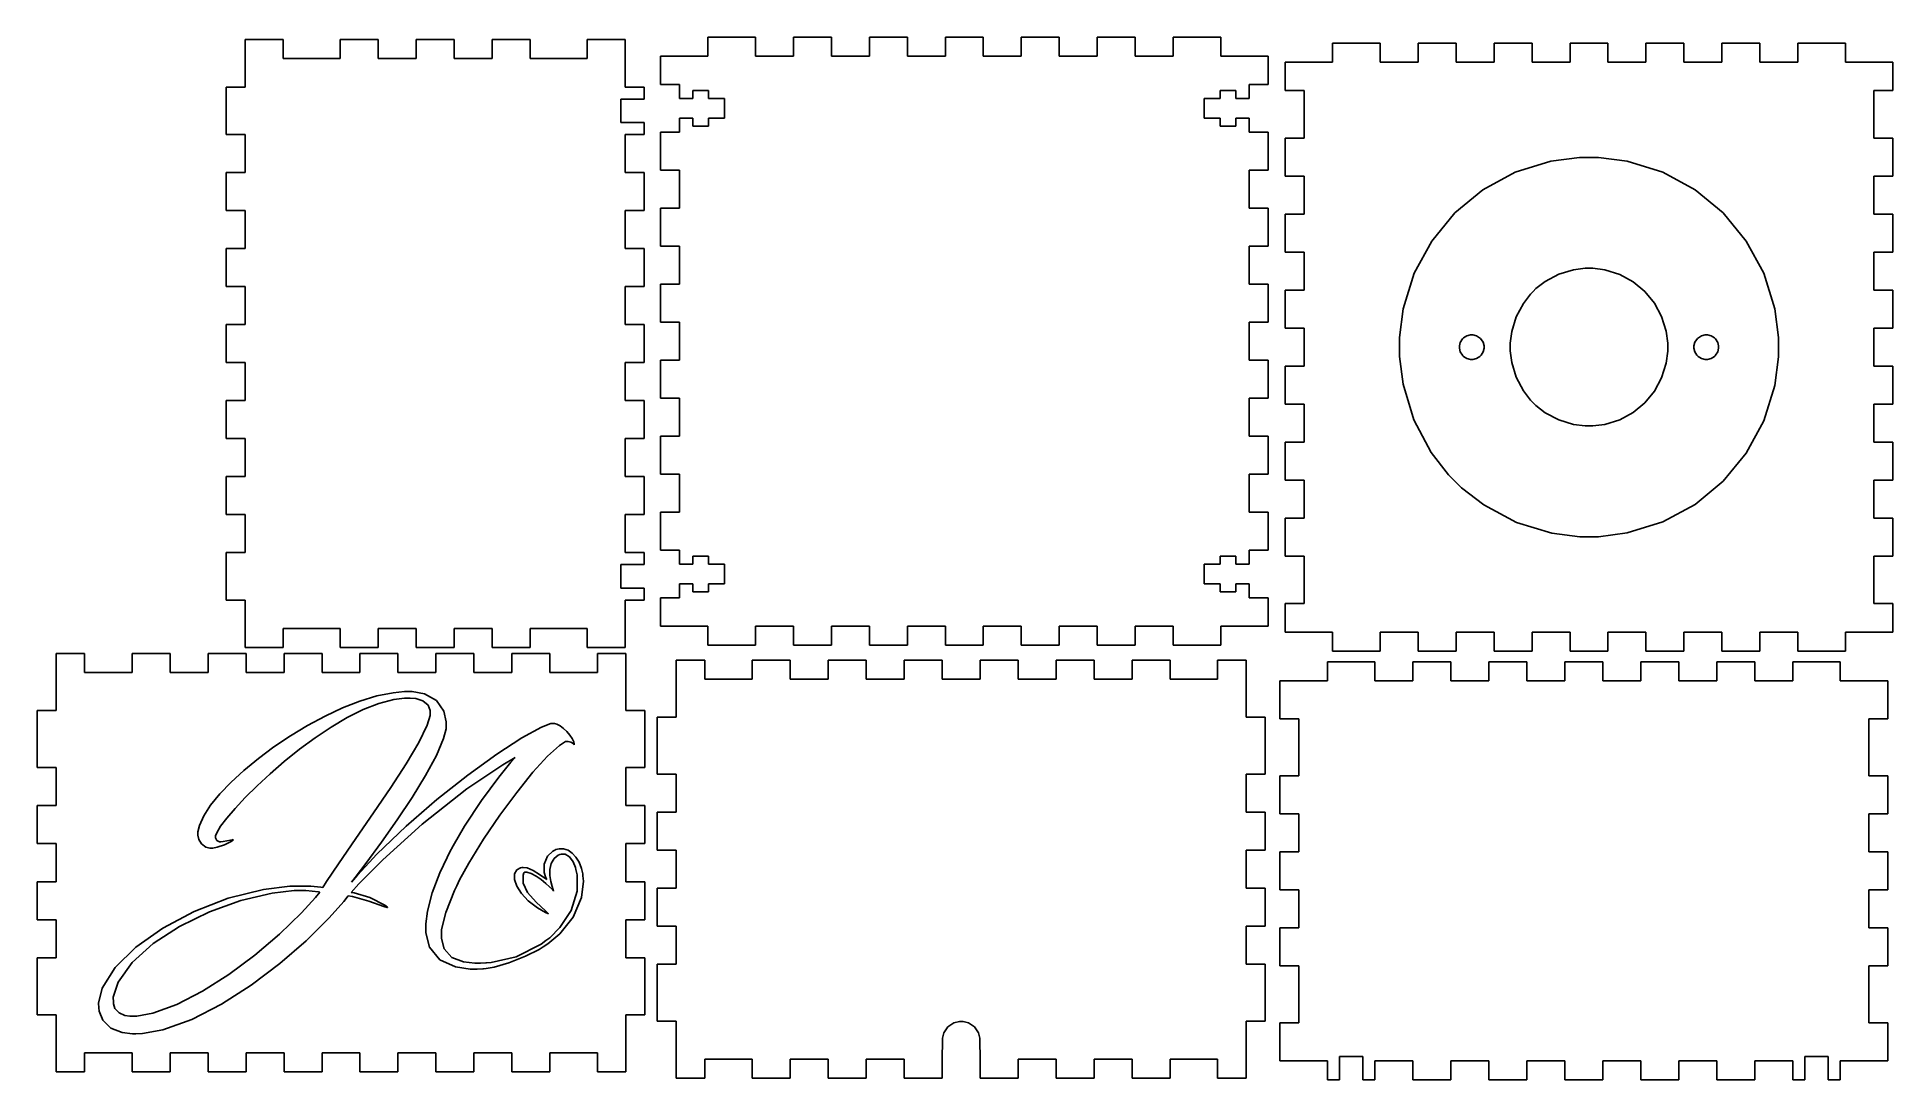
# Model space of a CAD drawing. Extents: x 0 to 293, y 0 to 165.
import ezdxf

# ---------------------------------------------------------------- set-up
doc = ezdxf.new("R2010")
doc.units = 0
doc.layers.get('0').update_dxf_attribs({"linetype": 'CONTINUOUS'})

msp = doc.modelspace()

# ---------------------------------------------------------------- linework, layer by layer
at = {"color": 0}
for p, q in [((38.9336, 164.287), (32.9337, 164.287)), ((32.9337, 164.287), (32.9337, 156.788)), ((38.9336, 161.287), (38.9336, 164.287)), ((53.9337, 164.287), (47.9337, 164.287)), ((47.9337, 164.287), (47.9337, 161.287)), ((53.9337, 161.287), (53.9337, 164.287)), ((65.9335, 164.287), (59.9338, 164.287)), ((59.9338, 164.287), (59.9338, 161.287)), ((65.9335, 161.287), (65.9335, 164.287)), ((77.9336, 164.287), (71.9335, 164.287)), ((71.9335, 164.287), (71.9335, 161.287)), ((77.9336, 161.287), (77.9336, 164.287)), ((92.9337, 164.287), (86.9336, 164.287)), ((86.9336, 164.287), (86.9336, 161.287)), ((92.9337, 156.788), (92.9337, 164.287)), ((106.008, 161.662), (106.008, 164.662)), ((106.008, 164.662), (113.509, 164.662)), ((113.509, 164.662), (113.509, 161.662)), ((119.509, 161.662), (119.509, 164.662)), ((119.509, 164.662), (125.509, 164.662)), ((125.509, 164.662), (125.509, 161.662)), ((131.509, 161.662), (131.509, 164.662)), ((131.509, 164.662), (137.509, 164.662)), ((137.509, 164.662), (137.509, 161.662)), ((143.509, 161.662), (143.509, 164.662)), ((143.509, 164.662), (149.509, 164.662)), ((149.509, 164.662), (149.509, 161.662)), ((155.509, 161.662), (155.509, 164.662)), ((155.509, 164.662), (161.509, 164.662)), ((161.509, 164.662), (161.509, 161.662)), ((167.509, 161.662), (167.509, 164.662)), ((167.509, 164.662), (173.509, 164.662)), ((173.509, 164.662), (173.509, 161.662)), ((179.509, 161.662), (179.509, 164.662)), ((179.509, 164.662), (187.008, 164.662)), ((187.008, 164.662), (187.008, 161.662)), ((47.9337, 161.287), (38.9336, 161.287)), ((59.9338, 161.287), (53.9337, 161.287)), ((71.9335, 161.287), (65.9335, 161.287)), ((86.9336, 161.287), (77.9336, 161.287)), ((98.5076, 157.161), (98.5076, 161.662)), ((98.5076, 161.662), (106.008, 161.662)), ((113.509, 161.662), (119.509, 161.662)), ((125.509, 161.662), (131.509, 161.662)), ((137.509, 161.662), (143.509, 161.662)), ((149.509, 161.662), (155.509, 161.662)), ((161.509, 161.662), (167.509, 161.662)), ((173.509, 161.662), (179.509, 161.662)), ((187.008, 161.662), (194.509, 161.662)), ((194.509, 161.662), (194.509, 157.161)), ((204.677, 160.726), (204.677, 163.726)), ((204.677, 163.726), (212.178, 163.726)), ((212.178, 163.726), (212.178, 160.726)), ((218.178, 160.726), (218.178, 163.726)), ((218.178, 163.726), (224.178, 163.726)), ((224.178, 163.726), (224.178, 160.726)), ((230.178, 160.726), (230.178, 163.726)), ((230.178, 163.726), (236.178, 163.726)), ((236.178, 163.726), (236.178, 160.726)), ((242.178, 160.726), (242.178, 163.726)), ((242.178, 163.726), (248.178, 163.726)), ((248.178, 163.726), (248.178, 160.726)), ((254.178, 160.726), (254.178, 163.726)), ((254.178, 163.726), (260.178, 163.726)), ((260.178, 163.726), (260.178, 160.726)), ((266.178, 160.726), (266.178, 163.726)), ((266.178, 163.726), (272.178, 163.726)), ((272.178, 163.726), (272.178, 160.726)), ((278.178, 160.726), (278.178, 163.726)), ((278.178, 163.726), (285.677, 163.726)), ((285.677, 163.726), (285.677, 160.726)), ((197.177, 156.227), (197.177, 160.726)), ((197.177, 160.726), (204.677, 160.726)), ((212.178, 160.726), (218.178, 160.726)), ((224.178, 160.726), (230.178, 160.726)), ((236.178, 160.726), (242.178, 160.726)), ((248.178, 160.726), (254.178, 160.726)), ((260.178, 160.726), (266.178, 160.726)), ((272.178, 160.726), (278.178, 160.726)), ((285.677, 160.726), (293.178, 160.726)), ((293.178, 160.726), (293.178, 156.227)), ((32.9337, 156.788), (29.9338, 156.788)), ((29.9338, 156.788), (29.9338, 149.287)), ((95.9337, 156.788), (92.9337, 156.788)), ((95.9337, 154.887), (95.9337, 156.788)), ((101.508, 157.161), (98.5076, 157.161)), ((101.508, 154.962), (101.508, 157.161)), ((106.109, 156.212), (103.608, 156.212)), ((103.608, 156.212), (103.608, 154.962)), ((106.109, 154.962), (106.109, 156.212)), ((189.409, 156.212), (186.909, 156.212)), ((186.909, 156.212), (186.909, 154.962)), ((189.409, 154.962), (189.409, 156.212)), ((194.509, 157.161), (191.509, 157.161)), ((191.509, 157.161), (191.509, 154.962)), ((200.177, 156.227), (197.177, 156.227)), ((200.177, 148.726), (200.177, 156.227)), ((293.178, 156.227), (290.178, 156.227)), ((290.178, 156.227), (290.178, 148.726)), ((92.2334, 151.187), (92.2334, 154.887)), ((92.2334, 154.887), (95.9337, 154.887)), ((103.608, 154.962), (101.508, 154.962)), ((108.609, 154.962), (106.109, 154.962)), ((108.609, 151.861), (108.609, 154.962)), ((186.909, 154.962), (184.409, 154.962)), ((184.409, 154.962), (184.409, 151.861)), ((191.509, 154.962), (189.409, 154.962)), ((95.9337, 151.187), (92.2334, 151.187)), ((95.9337, 149.287), (95.9337, 151.187)), ((98.5076, 143.662), (98.5076, 149.662)), ((98.5076, 149.662), (101.508, 149.662)), ((101.508, 149.662), (101.508, 151.861)), ((101.508, 151.861), (103.608, 151.861)), ((103.608, 151.861), (103.608, 150.611)), ((103.608, 150.611), (106.109, 150.611)), ((106.109, 150.611), (106.109, 151.861)), ((106.109, 151.861), (108.609, 151.861)), ((184.409, 151.861), (186.909, 151.861)), ((186.909, 151.861), (186.909, 150.611)), ((186.909, 150.611), (189.409, 150.611)), ((189.409, 150.611), (189.409, 151.861)), ((189.409, 151.861), (191.509, 151.861)), ((191.509, 151.861), (191.509, 149.662)), ((191.509, 149.662), (194.509, 149.662)), ((194.509, 149.662), (194.509, 143.662)), ((29.9338, 149.287), (32.9337, 149.287)), ((32.9337, 149.287), (32.9337, 143.287)), ((92.9337, 143.287), (92.9337, 149.287)), ((92.9337, 149.287), (95.9337, 149.287)), ((197.177, 142.726), (197.177, 148.726)), ((197.177, 148.726), (200.177, 148.726)), ((290.178, 148.726), (293.178, 148.726)), ((293.178, 148.726), (293.178, 142.726)), ((101.508, 143.662), (98.5076, 143.662)), ((101.508, 137.662), (101.508, 143.662)), ((194.509, 143.662), (191.509, 143.662)), ((191.509, 143.662), (191.509, 137.662)), ((32.9337, 143.287), (29.9338, 143.287)), ((29.9338, 143.287), (29.9338, 137.287)), ((95.9337, 143.287), (92.9337, 143.287)), ((95.9337, 137.287), (95.9337, 143.287)), ((200.177, 142.726), (197.177, 142.726)), ((200.177, 136.726), (200.177, 142.726)), ((293.178, 142.726), (290.178, 142.726)), ((290.178, 142.726), (290.178, 136.726)), ((29.9338, 137.287), (32.9337, 137.287)), ((32.9337, 137.287), (32.9337, 131.287)), ((92.9337, 131.287), (92.9337, 137.287)), ((92.9337, 137.287), (95.9337, 137.287)), ((98.5076, 131.662), (98.5076, 137.662)), ((98.5076, 137.662), (101.508, 137.662)), ((191.509, 137.662), (194.509, 137.662)), ((194.509, 137.662), (194.509, 131.662)), ((197.177, 130.726), (197.177, 136.726)), ((197.177, 136.726), (200.177, 136.726)), ((290.178, 136.726), (293.178, 136.726)), ((293.178, 136.726), (293.178, 130.726)), ((32.9337, 131.287), (29.9338, 131.287)), ((29.9338, 131.287), (29.9338, 125.287)), ((95.9337, 131.287), (92.9337, 131.287)), ((95.9337, 125.287), (95.9337, 131.287)), ((101.508, 131.662), (98.5076, 131.662)), ((101.508, 125.662), (101.508, 131.662)), ((194.509, 131.662), (191.509, 131.662)), ((191.509, 131.662), (191.509, 125.662)), ((200.177, 130.726), (197.177, 130.726)), ((200.177, 124.726), (200.177, 130.726)), ((293.178, 130.726), (290.178, 130.726)), ((290.178, 130.726), (290.178, 124.726)), ((236.805, 124.961), (238.27, 126.085)), ((238.27, 126.085), (240.412, 127.23)), ((240.412, 127.23), (242.736, 127.936)), ((242.736, 127.936), (244.567, 128.177)), ((244.567, 128.177), (245.178, 128.177)), ((245.178, 128.177), (245.805, 128.177)), ((245.805, 128.177), (247.686, 127.925)), ((247.686, 127.925), (250.023, 127.199)), ((250.023, 127.199), (252.137, 126.051)), ((252.137, 126.051), (253.979, 124.531)), ((29.9338, 125.287), (32.9337, 125.287)), ((32.9337, 125.287), (32.9337, 119.287)), ((92.9337, 119.287), (92.9337, 125.287)), ((92.9337, 125.287), (95.9337, 125.287)), ((98.5076, 119.662), (98.5076, 125.662)), ((98.5076, 125.662), (101.508, 125.662)), ((191.509, 125.662), (194.509, 125.662)), ((194.509, 125.662), (194.509, 119.662)), ((197.177, 118.726), (197.177, 124.726)), ((197.177, 124.726), (200.177, 124.726)), ((234.818, 122.634), (235.942, 124.098)), ((235.942, 124.098), (236.373, 124.529)), ((236.373, 124.529), (236.805, 124.961)), ((253.979, 124.531), (255.501, 122.688)), ((290.178, 124.726), (293.178, 124.726)), ((293.178, 124.726), (293.178, 118.726)), ((232.968, 118.167), (233.674, 120.492)), ((233.674, 120.492), (234.818, 122.634)), ((255.501, 122.688), (256.649, 120.573)), ((256.649, 120.573), (257.374, 118.236)), ((32.9337, 119.287), (29.9338, 119.287)), ((29.9338, 119.287), (29.9338, 113.287)), ((95.9337, 119.287), (92.9337, 119.287)), ((95.9337, 113.287), (95.9337, 119.287)), ((101.508, 119.662), (98.5076, 119.662)), ((101.508, 113.662), (101.508, 119.662)), ((194.509, 119.662), (191.509, 119.662)), ((191.509, 119.662), (191.509, 113.662)), ((200.177, 118.726), (197.177, 118.726)), ((200.177, 112.726), (200.177, 118.726)), ((225.362, 117.198), (225.902, 117.529)), ((225.902, 117.529), (226.461, 117.676)), ((226.461, 117.676), (226.649, 117.676)), ((226.649, 117.676), (226.838, 117.676)), ((226.838, 117.676), (227.408, 117.523)), ((227.408, 117.523), (228.027, 117.106)), ((232.727, 116.337), (232.968, 118.167)), ((257.374, 118.236), (257.627, 116.355)), ((262.326, 117.106), (262.946, 117.523)), ((262.946, 117.523), (263.515, 117.676)), ((263.515, 117.676), (263.706, 117.676)), ((263.706, 117.676), (263.892, 117.676)), ((263.892, 117.676), (264.451, 117.529)), ((264.451, 117.529), (264.993, 117.198)), ((293.178, 118.726), (290.178, 118.726)), ((290.178, 118.726), (290.178, 112.726)), ((224.699, 115.914), (224.846, 116.473)), ((224.699, 115.726), (224.699, 115.914)), ((224.699, 115.54), (224.699, 115.726)), ((224.846, 114.981), (224.699, 115.54)), ((224.846, 116.473), (225.178, 117.015)), ((225.178, 114.439), (224.846, 114.981)), ((225.178, 117.015), (225.271, 117.106)), ((225.271, 114.347), (225.178, 114.439)), ((225.271, 117.106), (225.362, 117.198)), ((225.362, 114.256), (225.271, 114.347)), ((228.028, 114.347), (227.936, 114.256)), ((228.027, 117.106), (228.444, 116.485)), ((228.119, 114.439), (228.028, 114.347)), ((228.45, 114.981), (228.119, 114.439)), ((228.444, 116.485), (228.599, 115.916)), ((228.599, 115.54), (228.45, 114.981)), ((228.599, 115.916), (228.599, 115.726)), ((228.599, 115.726), (228.599, 115.54)), ((232.727, 115.726), (232.727, 116.337)), ((232.727, 115.117), (232.727, 115.726)), ((232.968, 113.287), (232.727, 115.117)), ((257.627, 115.099), (257.374, 113.218)), ((257.627, 116.355), (257.627, 115.726)), ((257.627, 115.726), (257.627, 115.099)), ((261.755, 115.916), (261.909, 116.485)), ((261.755, 115.726), (261.755, 115.916)), ((261.755, 115.54), (261.755, 115.726)), ((261.903, 114.981), (261.755, 115.54)), ((262.234, 114.439), (261.903, 114.981)), ((261.909, 116.485), (262.326, 117.106)), ((262.326, 114.347), (262.234, 114.439)), ((262.417, 114.256), (262.326, 114.347)), ((264.993, 117.198), (265.085, 117.106)), ((265.085, 114.347), (264.993, 114.256)), ((265.085, 117.106), (265.176, 117.015)), ((265.176, 114.439), (265.085, 114.347)), ((265.176, 117.015), (265.507, 116.473)), ((265.507, 114.981), (265.176, 114.439)), ((265.507, 116.473), (265.655, 115.914)), ((265.655, 115.54), (265.507, 114.981)), ((265.655, 115.914), (265.655, 115.726)), ((265.655, 115.726), (265.655, 115.54)), ((29.9338, 113.287), (32.9337, 113.287)), ((32.9337, 113.287), (32.9337, 107.287)), ((92.9337, 107.287), (92.9337, 113.287)), ((92.9337, 113.287), (95.9337, 113.287)), ((98.5076, 107.662), (98.5076, 113.662)), ((98.5076, 113.662), (101.508, 113.662)), ((191.509, 113.662), (194.509, 113.662)), ((194.509, 113.662), (194.509, 107.662)), ((197.177, 106.726), (197.177, 112.726)), ((197.177, 112.726), (200.177, 112.726)), ((225.902, 113.925), (225.362, 114.256)), ((226.461, 113.776), (225.902, 113.925)), ((226.649, 113.776), (226.461, 113.776)), ((226.835, 113.776), (226.649, 113.776)), ((227.396, 113.925), (226.835, 113.776)), ((227.936, 114.256), (227.396, 113.925)), ((233.674, 110.962), (232.968, 113.287)), ((257.374, 113.218), (256.649, 110.881)), ((262.959, 113.925), (262.417, 114.256)), ((263.518, 113.776), (262.959, 113.925)), ((263.706, 113.776), (263.518, 113.776)), ((263.892, 113.776), (263.706, 113.776)), ((264.451, 113.925), (263.892, 113.776)), ((264.993, 114.256), (264.451, 113.925)), ((290.178, 112.726), (293.178, 112.726)), ((293.178, 112.726), (293.178, 106.726)), ((234.818, 108.82), (233.674, 110.962)), ((235.942, 107.355), (234.818, 108.82)), ((255.501, 108.766), (253.979, 106.923)), ((256.649, 110.881), (255.501, 108.766)), ((32.9337, 107.287), (29.9338, 107.287)), ((29.9338, 107.287), (29.9338, 101.287)), ((95.9337, 107.287), (92.9337, 107.287)), ((95.9337, 101.287), (95.9337, 107.287)), ((101.508, 107.662), (98.5076, 107.662)), ((101.508, 101.662), (101.508, 107.662)), ((194.509, 107.662), (191.509, 107.662)), ((191.509, 107.662), (191.509, 101.662)), ((200.177, 106.726), (197.177, 106.726)), ((200.177, 100.726), (200.177, 106.726)), ((236.373, 106.923), (235.942, 107.355)), ((236.805, 106.492), (236.373, 106.923)), ((238.27, 105.369), (236.805, 106.492)), ((253.979, 106.923), (252.137, 105.403)), ((293.178, 106.726), (290.178, 106.726)), ((290.178, 106.726), (290.178, 100.726)), ((240.412, 104.224), (238.27, 105.369)), ((242.736, 103.518), (240.412, 104.224)), ((244.567, 103.276), (242.736, 103.518)), ((245.178, 103.276), (244.567, 103.276)), ((245.805, 103.276), (245.178, 103.276)), ((247.686, 103.529), (245.805, 103.276)), ((250.023, 104.254), (247.686, 103.529)), ((252.137, 105.403), (250.023, 104.254)), ((29.9338, 101.287), (32.9337, 101.287)), ((32.9337, 101.287), (32.9337, 95.287)), ((92.9337, 95.287), (92.9337, 101.287)), ((92.9337, 101.287), (95.9337, 101.287)), ((98.5076, 95.6606), (98.5076, 101.662)), ((98.5076, 101.662), (101.508, 101.662)), ((191.509, 101.662), (194.509, 101.662)), ((194.509, 101.662), (194.509, 95.6606)), ((197.177, 94.7265), (197.177, 100.726)), ((197.177, 100.726), (200.177, 100.726)), ((290.178, 100.726), (293.178, 100.726)), ((293.178, 100.726), (293.178, 94.7265)), ((32.9337, 95.287), (29.9338, 95.287)), ((29.9338, 95.287), (29.9338, 89.2874)), ((95.9337, 95.287), (92.9337, 95.287)), ((95.9337, 89.2874), (95.9337, 95.287)), ((101.508, 95.6606), (98.5076, 95.6606)), ((101.508, 89.6606), (101.508, 95.6606)), ((194.509, 95.6606), (191.509, 95.6606)), ((191.509, 95.6606), (191.509, 89.6606)), ((200.177, 94.7265), (197.177, 94.7265)), ((200.177, 88.7264), (200.177, 94.7265)), ((293.178, 94.7265), (290.178, 94.7265)), ((290.178, 94.7265), (290.178, 88.7264)), ((29.9338, 89.2874), (32.9337, 89.2874)), ((32.9337, 89.2874), (32.9337, 83.2873)), ((92.9337, 83.2873), (92.9337, 89.2874)), ((92.9337, 89.2874), (95.9337, 89.2874)), ((98.5076, 83.6605), (98.5076, 89.6606)), ((98.5076, 89.6606), (101.508, 89.6606)), ((191.509, 89.6606), (194.509, 89.6606)), ((194.509, 89.6606), (194.509, 83.6605)), ((197.177, 82.7264), (197.177, 88.7264)), ((197.177, 88.7264), (200.177, 88.7264)), ((290.178, 88.7264), (293.178, 88.7264)), ((293.178, 88.7264), (293.178, 82.7264)), ((32.9337, 83.2873), (29.9338, 83.2873)), ((29.9338, 83.2873), (29.9338, 75.7865)), ((95.9337, 83.2873), (92.9337, 83.2873)), ((95.9337, 81.3869), (95.9337, 83.2873)), ((101.508, 83.6605), (98.5076, 83.6605)), ((101.508, 81.4613), (101.508, 83.6605)), ((106.109, 82.7112), (103.608, 82.7112)), ((103.608, 82.7112), (103.608, 81.4613)), ((106.109, 81.4613), (106.109, 82.7112)), ((189.409, 82.7112), (186.909, 82.7112)), ((186.909, 82.7112), (186.909, 81.4613)), ((189.409, 81.4613), (189.409, 82.7112)), ((194.509, 83.6605), (191.509, 83.6605)), ((191.509, 83.6605), (191.509, 81.4613)), ((200.177, 82.7264), (197.177, 82.7264)), ((200.177, 75.2256), (200.177, 82.7264)), ((293.178, 82.7264), (290.178, 82.7264)), ((290.178, 82.7264), (290.178, 75.2256)), ((92.2334, 77.687), (92.2334, 81.3869)), ((92.2334, 81.3869), (95.9337, 81.3869)), ((103.608, 81.4613), (101.508, 81.4613)), ((108.609, 81.4613), (106.109, 81.4613)), ((108.609, 78.3608), (108.609, 81.4613)), ((186.909, 81.4613), (184.409, 81.4613)), ((184.409, 81.4613), (184.409, 78.3608)), ((191.509, 81.4613), (189.409, 81.4613)), ((95.9337, 77.687), (92.2334, 77.687)), ((95.9337, 75.7865), (95.9337, 77.687)), ((101.508, 76.1615), (101.508, 78.3608)), ((101.508, 78.3608), (103.608, 78.3608)), ((103.608, 78.3608), (103.608, 77.1109)), ((103.608, 77.1109), (106.109, 77.1109)), ((106.109, 77.1109), (106.109, 78.3608)), ((106.109, 78.3608), (108.609, 78.3608)), ((184.409, 78.3608), (186.909, 78.3608)), ((186.909, 78.3608), (186.909, 77.1109)), ((186.909, 77.1109), (189.409, 77.1109)), ((189.409, 77.1109), (189.409, 78.3608)), ((189.409, 78.3608), (191.509, 78.3608)), ((191.509, 78.3608), (191.509, 76.1615)), ((29.9338, 75.7865), (32.9337, 75.7865)), ((32.9337, 75.7865), (32.9337, 68.2872)), ((92.9337, 68.2872), (92.9337, 75.7865)), ((92.9337, 75.7865), (95.9337, 75.7865)), ((98.5076, 71.6608), (98.5076, 76.1615)), ((98.5076, 76.1615), (101.508, 76.1615)), ((191.509, 76.1615), (194.509, 76.1615)), ((194.509, 76.1615), (194.509, 71.6608)), ((197.177, 70.7263), (197.177, 75.2256)), ((197.177, 75.2256), (200.177, 75.2256)), ((290.178, 75.2256), (293.178, 75.2256)), ((293.178, 75.2256), (293.178, 70.7263)), ((38.9336, 68.2872), (38.9336, 71.2872)), ((38.9336, 71.2872), (47.9337, 71.2872)), ((47.9337, 71.2872), (47.9337, 68.2872)), ((53.9337, 68.2872), (53.9337, 71.2872)), ((53.9337, 71.2872), (59.9338, 71.2872)), ((59.9338, 71.2872), (59.9338, 68.2872)), ((65.9335, 68.2872), (65.9335, 71.2872)), ((65.9335, 71.2872), (71.9335, 71.2872)), ((71.9335, 71.2872), (71.9335, 68.2872)), ((77.9336, 68.2872), (77.9336, 71.2872)), ((77.9336, 71.2872), (86.9336, 71.2872)), ((86.9336, 71.2872), (86.9336, 68.2872)), ((106.008, 71.6608), (98.5076, 71.6608)), ((106.008, 68.6608), (106.008, 71.6608)), ((119.509, 71.6608), (113.509, 71.6608)), ((113.509, 71.6608), (113.509, 68.6608)), ((119.509, 68.6608), (119.509, 71.6608)), ((131.509, 71.6608), (125.509, 71.6608)), ((125.509, 71.6608), (125.509, 68.6608)), ((131.509, 68.6608), (131.509, 71.6608)), ((143.509, 71.6608), (137.509, 71.6608)), ((137.509, 71.6608), (137.509, 68.6608)), ((143.509, 68.6608), (143.509, 71.6608)), ((155.509, 71.6608), (149.509, 71.6608)), ((149.509, 71.6608), (149.509, 68.6608)), ((155.509, 68.6608), (155.509, 71.6608)), ((167.509, 71.6608), (161.509, 71.6608)), ((161.509, 71.6608), (161.509, 68.6608)), ((167.509, 68.6608), (167.509, 71.6608)), ((179.509, 71.6608), (173.509, 71.6608)), ((173.509, 71.6608), (173.509, 68.6608)), ((179.509, 68.6608), (179.509, 71.6608)), ((194.509, 71.6608), (187.008, 71.6608)), ((187.008, 71.6608), (187.008, 68.6608)), ((204.677, 70.7263), (197.177, 70.7263)), ((204.677, 67.7263), (204.677, 70.7263)), ((218.178, 70.7263), (212.178, 70.7263)), ((212.178, 70.7263), (212.178, 67.7263)), ((218.178, 67.7263), (218.178, 70.7263)), ((230.178, 70.7263), (224.178, 70.7263)), ((224.178, 70.7263), (224.178, 67.7263)), ((230.178, 67.7263), (230.178, 70.7263)), ((242.178, 70.7263), (236.178, 70.7263)), ((236.178, 70.7263), (236.178, 67.7263)), ((242.178, 67.7263), (242.178, 70.7263)), ((254.178, 70.7263), (248.178, 70.7263)), ((248.178, 70.7263), (248.178, 67.7263)), ((254.178, 67.7263), (254.178, 70.7263)), ((266.178, 70.7263), (260.178, 70.7263)), ((260.178, 70.7263), (260.178, 67.7263)), ((266.178, 67.7263), (266.178, 70.7263)), ((278.178, 70.7263), (272.178, 70.7263)), ((272.178, 70.7263), (272.178, 67.7263)), ((278.178, 67.7263), (278.178, 70.7263)), ((293.178, 70.7263), (285.677, 70.7263)), ((285.677, 70.7263), (285.677, 67.7263)), ((32.9337, 68.2872), (38.9336, 68.2872)), ((47.9337, 68.2872), (53.9337, 68.2872)), ((59.9338, 68.2872), (65.9335, 68.2872)), ((71.9335, 68.2872), (77.9336, 68.2872)), ((86.9336, 68.2872), (92.9337, 68.2872)), ((113.509, 68.6608), (106.008, 68.6608)), ((125.509, 68.6608), (119.509, 68.6608)), ((137.509, 68.6608), (131.509, 68.6608)), ((149.509, 68.6608), (143.509, 68.6608)), ((161.509, 68.6608), (155.509, 68.6608)), ((173.509, 68.6608), (167.509, 68.6608)), ((187.008, 68.6608), (179.509, 68.6608)), ((212.178, 67.7263), (204.677, 67.7263)), ((224.178, 67.7263), (218.178, 67.7263)), ((236.178, 67.7263), (230.178, 67.7263)), ((248.178, 67.7263), (242.178, 67.7263)), ((260.178, 67.7263), (254.178, 67.7263)), ((272.178, 67.7263), (266.178, 67.7263)), ((285.677, 67.7263), (278.178, 67.7263)), ((3.0496, 58.3392), (3.0496, 67.3393)), ((3.0496, 67.3393), (7.55026, 67.3393)), ((7.55026, 67.3393), (7.55026, 64.3393)), ((15.0496, 64.3393), (15.0496, 67.3393)), ((15.0496, 67.3393), (21.0495, 67.3393)), ((21.0495, 67.3393), (21.0495, 64.3393)), ((27.0495, 64.3393), (27.0495, 67.3393)), ((27.0495, 67.3393), (33.0495, 67.3393)), ((33.0495, 67.3393), (33.0495, 64.3393)), ((39.0493, 64.3393), (39.0493, 67.3393)), ((39.0493, 67.3393), (45.0494, 67.3393)), ((45.0494, 67.3393), (45.0494, 64.3393)), ((51.0494, 64.3393), (51.0494, 67.3393)), ((51.0494, 67.3393), (57.0495, 67.3393)), ((57.0495, 67.3393), (57.0495, 64.3393)), ((63.0495, 64.3393), (63.0495, 67.3393)), ((63.0495, 67.3393), (69.0506, 67.3393)), ((69.0506, 67.3393), (69.0506, 64.3393)), ((75.0507, 64.3393), (75.0507, 67.3393)), ((75.0507, 67.3393), (81.0507, 67.3393)), ((81.0507, 67.3393), (81.0507, 64.3393)), ((88.55, 64.3393), (88.55, 67.3393)), ((88.55, 67.3393), (93.0508, 67.3393)), ((93.0508, 67.3393), (93.0508, 58.3392)), ((101.013, 57.3207), (101.013, 66.3208)), ((101.013, 66.3208), (105.512, 66.3208)), ((105.512, 66.3208), (105.512, 63.3208)), ((113.013, 63.3208), (113.013, 66.3208)), ((113.013, 66.3208), (119.013, 66.3208)), ((119.013, 66.3208), (119.013, 63.3208)), ((125.013, 63.3208), (125.013, 66.3208)), ((125.013, 66.3208), (131.013, 66.3208)), ((131.013, 66.3208), (131.013, 63.3208)), ((137.013, 63.3208), (137.013, 66.3208)), ((137.013, 66.3208), (143.013, 66.3208)), ((143.013, 66.3208), (143.013, 63.3208)), ((149.013, 63.3208), (149.013, 66.3208)), ((149.013, 66.3208), (155.013, 66.3208)), ((155.013, 66.3208), (155.013, 63.3208)), ((161.013, 63.3208), (161.013, 66.3208)), ((161.013, 66.3208), (167.013, 66.3208)), ((167.013, 66.3208), (167.013, 63.3208)), ((173.013, 63.3208), (173.013, 66.3208)), ((173.013, 66.3208), (179.013, 66.3208)), ((179.013, 66.3208), (179.013, 63.3208)), ((186.512, 63.3208), (186.512, 66.3208)), ((186.512, 66.3208), (191.013, 66.3208)), ((191.013, 66.3208), (191.013, 57.3207)), ((203.863, 63.0495), (203.863, 66.0495)), ((203.863, 66.0495), (211.364, 66.0495)), ((211.364, 66.0495), (211.364, 63.0495)), ((217.363, 63.0495), (217.363, 66.0495)), ((217.363, 66.0495), (223.363, 66.0495)), ((223.363, 66.0495), (223.363, 63.0495)), ((229.363, 63.0495), (229.363, 66.0495)), ((229.363, 66.0495), (235.363, 66.0495)), ((235.363, 66.0495), (235.363, 63.0495)), ((241.363, 63.0495), (241.363, 66.0495)), ((241.363, 66.0495), (247.364, 66.0495)), ((247.364, 66.0495), (247.364, 63.0495)), ((253.363, 63.0495), (253.363, 66.0495)), ((253.363, 66.0495), (259.363, 66.0495)), ((259.363, 66.0495), (259.363, 63.0495)), ((265.363, 63.0495), (265.363, 66.0495)), ((265.363, 66.0495), (271.363, 66.0495)), ((271.363, 66.0495), (271.363, 63.0495)), ((277.363, 63.0495), (277.363, 66.0495)), ((277.363, 66.0495), (284.862, 66.0495)), ((284.862, 66.0495), (284.862, 63.0495)), ((7.55026, 64.3393), (12.8502, 64.3393)), ((12.8502, 64.3393), (15.0496, 64.3393)), ((21.0495, 64.3393), (27.0495, 64.3393)), ((33.0495, 64.3393), (39.0493, 64.3393)), ((45.0494, 64.3393), (51.0494, 64.3393)), ((57.0495, 64.3393), (63.0495, 64.3393)), ((69.0506, 64.3393), (75.0507, 64.3393)), ((81.0507, 64.3393), (88.55, 64.3393)), ((105.512, 63.3208), (113.013, 63.3208)), ((119.013, 63.3208), (125.013, 63.3208)), ((131.013, 63.3208), (137.013, 63.3208)), ((143.013, 63.3208), (149.013, 63.3208)), ((155.013, 63.3208), (161.013, 63.3208)), ((167.013, 63.3208), (173.013, 63.3208)), ((179.013, 63.3208), (186.512, 63.3208)), ((196.362, 57.0495), (196.362, 63.0495)), ((196.362, 63.0495), (203.863, 63.0495)), ((211.364, 63.0495), (217.363, 63.0495)), ((223.363, 63.0495), (229.363, 63.0495)), ((235.363, 63.0495), (241.363, 63.0495)), ((247.364, 63.0495), (253.363, 63.0495)), ((259.363, 63.0495), (265.363, 63.0495)), ((271.363, 63.0495), (277.363, 63.0495)), ((284.862, 63.0495), (292.363, 63.0495)), ((292.363, 63.0495), (292.363, 57.0495)), ((0.04961, 49.3391), (0.04961, 58.3392)), ((0.04961, 58.3392), (3.0496, 58.3392)), ((93.0508, 58.3392), (96.0508, 58.3392)), ((96.0508, 58.3392), (96.0508, 49.3391)), ((98.013, 48.321), (98.013, 57.3207)), ((98.013, 57.3207), (101.013, 57.3207)), ((191.013, 57.3207), (194.013, 57.3207)), ((194.013, 57.3207), (194.013, 48.321)), ((199.364, 57.0495), (196.362, 57.0495)), ((199.364, 48.0494), (199.364, 57.0495)), ((292.363, 57.0495), (289.363, 57.0495)), ((289.363, 57.0495), (289.363, 48.0494)), ((3.0496, 49.3391), (0.04961, 49.3391)), ((3.0496, 43.338), (3.0496, 49.3391)), ((96.0508, 49.3391), (93.0508, 49.3391)), ((93.0508, 49.3391), (93.0508, 43.338)), ((101.013, 48.321), (98.013, 48.321)), ((101.013, 42.321), (101.013, 48.321)), ((194.013, 48.321), (191.013, 48.321)), ((191.013, 48.321), (191.013, 42.321)), ((196.362, 42.0493), (196.362, 48.0494)), ((196.362, 48.0494), (199.364, 48.0494)), ((289.363, 48.0494), (292.363, 48.0494)), ((292.363, 48.0494), (292.363, 42.0493)), ((0.04961, 37.338), (0.04961, 43.338)), ((0.04961, 43.338), (3.0496, 43.338)), ((93.0508, 43.338), (96.0508, 43.338)), ((96.0508, 43.338), (96.0508, 37.338)), ((98.013, 36.3209), (98.013, 42.321)), ((98.013, 42.321), (101.013, 42.321)), ((191.013, 42.321), (194.013, 42.321)), ((194.013, 42.321), (194.013, 36.3209)), ((199.364, 42.0493), (196.362, 42.0493)), ((199.364, 36.0497), (199.364, 42.0493)), ((292.363, 42.0493), (289.363, 42.0493)), ((289.363, 42.0493), (289.363, 36.0497)), ((3.0496, 37.338), (0.04961, 37.338)), ((3.0496, 31.338), (3.0496, 37.338)), ((96.0508, 37.338), (93.0508, 37.338)), ((93.0508, 37.338), (93.0508, 31.338)), ((101.013, 36.3209), (98.013, 36.3209)), ((101.013, 30.321), (101.013, 36.3209)), ((194.013, 36.3209), (191.013, 36.3209)), ((191.013, 36.3209), (191.013, 30.321)), ((196.362, 30.0495), (196.362, 36.0497)), ((196.362, 36.0497), (199.364, 36.0497)), ((289.363, 36.0497), (292.363, 36.0497)), ((292.363, 36.0497), (292.363, 30.0495)), ((0.04961, 25.338), (0.04961, 31.338)), ((0.04961, 31.338), (3.0496, 31.338)), ((93.0508, 31.338), (96.0508, 31.338)), ((96.0508, 31.338), (96.0508, 25.338)), ((98.013, 24.321), (98.013, 30.321)), ((98.013, 30.321), (101.013, 30.321)), ((191.013, 30.321), (194.013, 30.321)), ((194.013, 30.321), (194.013, 24.321)), ((199.364, 30.0495), (196.362, 30.0495)), ((199.364, 24.0495), (199.364, 30.0495)), ((292.363, 30.0495), (289.363, 30.0495)), ((289.363, 30.0495), (289.363, 24.0495)), ((3.0496, 25.338), (0.04961, 25.338)), ((3.0496, 19.338), (3.0496, 25.338)), ((96.0508, 25.338), (93.0508, 25.338)), ((93.0508, 25.338), (93.0508, 19.338)), ((101.013, 24.321), (98.013, 24.321)), ((101.013, 18.321), (101.013, 24.321)), ((194.013, 24.321), (191.013, 24.321)), ((191.013, 24.321), (191.013, 18.321)), ((196.362, 18.0496), (196.362, 24.0495)), ((196.362, 24.0495), (199.364, 24.0495)), ((289.363, 24.0495), (292.363, 24.0495)), ((292.363, 24.0495), (292.363, 18.0496)), ((0.04961, 10.338), (0.04961, 19.338)), ((0.04961, 19.338), (3.0496, 19.338)), ((93.0508, 19.338), (96.0508, 19.338)), ((96.0508, 19.338), (96.0508, 10.338)), ((98.013, 9.32106), (98.013, 18.321)), ((98.013, 18.321), (101.013, 18.321)), ((191.013, 18.321), (194.013, 18.321)), ((194.013, 18.321), (194.013, 9.32106)), ((199.364, 18.0496), (196.362, 18.0496)), ((199.364, 9.04956), (199.364, 18.0496)), ((292.363, 18.0496), (289.363, 18.0496)), ((289.363, 18.0496), (289.363, 9.04956)), ((3.0496, 10.338), (0.04961, 10.338)), ((3.0496, 1.33808), (3.0496, 10.338)), ((96.0508, 10.338), (93.0508, 10.338)), ((93.0508, 10.338), (93.0508, 1.33808)), ((101.013, 9.32106), (98.013, 9.32106)), ((101.013, 0.32108), (101.013, 9.32106)), ((144.864, 9.04406), (143.926, 8.41156)), ((145.725, 9.27559), (144.864, 9.04406)), ((146.013, 9.27559), (145.725, 9.27559)), ((146.299, 9.27559), (146.013, 9.27559)), ((147.161, 9.04406), (146.299, 9.27559)), ((148.098, 8.41156), (147.161, 9.04406)), ((194.013, 9.32106), (191.013, 9.32106)), ((191.013, 9.32106), (191.013, 0.32108)), ((196.362, 3.0496), (196.362, 9.04956)), ((196.362, 9.04956), (199.364, 9.04956)), ((289.363, 9.04956), (292.363, 9.04956)), ((292.363, 9.04956), (292.363, 3.0496)), ((143.062, 6.3252), (143.013, 3.32107)), ((143.294, 7.47448), (143.062, 6.61321)), ((143.062, 6.61321), (143.062, 6.3252)), ((143.926, 8.41156), (143.294, 7.47448)), ((148.73, 7.47448), (148.098, 8.41156)), ((148.963, 6.61321), (148.73, 7.47448)), ((148.963, 6.3252), (148.963, 6.61321)), ((149.013, 3.32107), (148.963, 6.3252)), ((15.0496, 4.33807), (7.55026, 4.33807)), ((7.55026, 4.33807), (7.55026, 1.33808)), ((15.0496, 1.33808), (15.0496, 4.33807)), ((27.0495, 4.33807), (21.0495, 4.33807)), ((21.0495, 4.33807), (21.0495, 1.33808)), ((27.0495, 1.33808), (27.0495, 4.33807)), ((39.0493, 4.33807), (33.0495, 4.33807)), ((33.0495, 4.33807), (33.0495, 1.33808)), ((39.0493, 1.33808), (39.0493, 4.33807)), ((51.0494, 4.33807), (45.0494, 4.33807)), ((45.0494, 4.33807), (45.0494, 1.33808)), ((51.0494, 1.33808), (51.0494, 4.33807)), ((63.0495, 4.33807), (57.0495, 4.33807)), ((57.0495, 4.33807), (57.0495, 1.33808)), ((63.0495, 1.33808), (63.0495, 4.33807)), ((75.0507, 4.33807), (69.0506, 4.33807)), ((69.0506, 4.33807), (69.0506, 1.33808)), ((75.0507, 1.33808), (75.0507, 4.33807)), ((88.55, 4.33807), (81.0507, 4.33807)), ((81.0507, 4.33807), (81.0507, 1.33808)), ((88.55, 1.33808), (88.55, 4.33807)), ((113.013, 3.32107), (105.512, 3.32107)), ((105.512, 3.32107), (105.512, 0.32108)), ((113.013, 0.32108), (113.013, 3.32107)), ((125.013, 3.32107), (119.013, 3.32107)), ((119.013, 3.32107), (119.013, 0.32108)), ((125.013, 0.32108), (125.013, 3.32107)), ((137.013, 3.32107), (131.013, 3.32107)), ((131.013, 3.32107), (131.013, 0.32108)), ((137.013, 0.32108), (137.013, 3.32107)), ((143.013, 3.32107), (143.013, 0.32108)), ((149.013, 0.32108), (149.013, 3.32107)), ((161.013, 3.32107), (155.013, 3.32107)), ((155.013, 3.32107), (155.013, 0.32108)), ((161.013, 0.32108), (161.013, 3.32107)), ((173.013, 3.32107), (167.013, 3.32107)), ((167.013, 3.32107), (167.013, 0.32108)), ((173.013, 0.32108), (173.013, 3.32107)), ((186.512, 3.32107), (179.013, 3.32107)), ((179.013, 3.32107), (179.013, 0.32108)), ((186.512, 0.32108), (186.512, 3.32107)), ((203.863, 3.0496), (196.362, 3.0496)), ((203.863, 0.04961), (203.863, 3.0496)), ((209.463, 3.74964), (205.763, 3.74964)), ((205.763, 3.74964), (205.763, 0.04961)), ((209.463, 0.04961), (209.463, 3.74964)), ((217.363, 3.0496), (211.364, 3.0496)), ((211.364, 3.0496), (211.364, 0.04961)), ((217.363, 0.04961), (217.363, 3.0496)), ((229.363, 3.0496), (223.363, 3.0496)), ((223.363, 3.0496), (223.363, 0.04961)), ((229.363, 0.04961), (229.363, 3.0496)), ((241.363, 3.0496), (235.363, 3.0496)), ((235.363, 3.0496), (235.363, 0.04961)), ((241.363, 0.04961), (241.363, 3.0496)), ((253.363, 3.0496), (247.364, 3.0496)), ((247.364, 3.0496), (247.364, 0.04961)), ((253.363, 0.04961), (253.363, 3.0496)), ((265.363, 3.0496), (259.363, 3.0496)), ((259.363, 3.0496), (259.363, 0.04961)), ((265.363, 0.04961), (265.363, 3.0496)), ((277.363, 3.0496), (271.363, 3.0496)), ((271.363, 3.0496), (271.363, 0.04961)), ((277.363, 0.04961), (277.363, 3.0496)), ((282.964, 3.74964), (279.263, 3.74964)), ((279.263, 3.74964), (279.263, 0.04961)), ((282.964, 0.04961), (282.964, 3.74964)), ((292.363, 3.0496), (284.862, 3.0496)), ((284.862, 3.0496), (284.862, 0.04961)), ((7.55026, 1.33808), (3.0496, 1.33808)), ((21.0495, 1.33808), (15.0496, 1.33808)), ((33.0495, 1.33808), (27.0495, 1.33808)), ((45.0494, 1.33808), (39.0493, 1.33808)), ((57.0495, 1.33808), (51.0494, 1.33808)), ((69.0506, 1.33808), (63.0495, 1.33808)), ((81.0507, 1.33808), (75.0507, 1.33808)), ((93.0508, 1.33808), (88.55, 1.33808)), ((105.512, 0.32108), (101.013, 0.32108)), ((119.013, 0.32108), (113.013, 0.32108)), ((131.013, 0.32108), (125.013, 0.32108)), ((143.013, 0.32108), (137.013, 0.32108)), ((155.013, 0.32108), (149.013, 0.32108)), ((167.013, 0.32108), (161.013, 0.32108)), ((179.013, 0.32108), (173.013, 0.32108)), ((191.013, 0.32108), (186.512, 0.32108)), ((205.763, 0.04961), (203.863, 0.04961)), ((211.364, 0.04961), (209.463, 0.04961)), ((223.363, 0.04961), (217.363, 0.04961)), ((235.363, 0.04961), (229.363, 0.04961)), ((247.364, 0.04961), (241.363, 0.04961)), ((259.363, 0.04961), (253.363, 0.04961)), ((271.363, 0.04961), (265.363, 0.04961)), ((279.263, 0.04961), (277.363, 0.04961)), ((284.862, 0.04961), (282.964, 0.04961))]:
    msp.add_line(p, q, dxfattribs=at)
at = {"color": 1}
for p, q in [((233.518, 143.323), (239.141, 145.069)), ((239.141, 145.069), (243.667, 145.676)), ((243.667, 145.676), (245.178, 145.676)), ((245.178, 145.676), (246.687, 145.676)), ((246.687, 145.676), (251.214, 145.069)), ((251.214, 145.069), (256.835, 143.323)), ((228.432, 140.563), (233.518, 143.323)), ((256.835, 143.323), (261.922, 140.563)), ((223.999, 136.905), (228.432, 140.563)), ((261.922, 140.563), (266.354, 136.905)), ((220.341, 132.472), (223.999, 136.905)), ((266.354, 136.905), (270.012, 132.472)), ((217.58, 127.385), (220.341, 132.472)), ((270.012, 132.472), (272.773, 127.385)), ((215.835, 121.763), (217.58, 127.385)), ((272.773, 127.385), (274.518, 121.763)), ((215.228, 117.237), (215.835, 121.763)), ((274.518, 121.763), (275.127, 117.237)), ((215.228, 115.726), (215.228, 117.237)), ((215.228, 114.26), (215.228, 115.726)), ((275.127, 117.237), (275.127, 115.726)), ((275.127, 115.726), (275.127, 114.217)), ((215.808, 109.857), (215.228, 114.26)), ((275.127, 114.217), (274.518, 109.691)), ((217.507, 104.265), (215.808, 109.857)), ((274.518, 109.691), (272.773, 104.069)), ((220.259, 99.1112), (217.507, 104.265)), ((272.773, 104.069), (270.012, 98.9817)), ((222.961, 95.5862), (220.259, 99.1112)), ((270.012, 98.9817), (266.354, 94.5487)), ((223.999, 94.5487), (222.961, 95.5862)), ((225.036, 93.5108), (223.999, 94.5487)), ((266.354, 94.5487), (261.922, 90.8914)), ((228.56, 90.8085), (225.036, 93.5108)), ((261.922, 90.8914), (256.835, 88.1309)), ((233.715, 88.0565), (228.56, 90.8085)), ((239.306, 86.3575), (233.715, 88.0565)), ((256.835, 88.1309), (251.214, 86.385)), ((243.709, 85.7762), (239.306, 86.3575)), ((245.178, 85.7762), (243.709, 85.7762)), ((246.687, 85.7762), (245.178, 85.7762)), ((251.214, 86.385), (246.687, 85.7762)), ((48.2988, 58.7678), (45.5235, 57.4696)), ((51.0438, 59.8399), (48.2988, 58.7678)), ((53.7161, 60.6517), (51.0438, 59.8399)), ((51.5578, 58.5156), (54.0357, 59.4815)), ((56.2709, 61.1657), (53.7161, 60.6517)), ((54.0357, 59.4815), (56.4169, 60.0989)), ((58.0665, 61.3449), (56.2709, 61.1657)), ((56.4169, 60.0989), (58.1036, 60.3169)), ((58.6659, 61.3449), (58.0665, 61.3449)), ((58.1036, 60.3169), (58.6659, 60.3169)), ((59.3122, 61.3449), (58.6659, 61.3449)), ((58.6659, 60.3169), (58.9608, 60.3169)), ((58.9608, 60.3169), (59.848, 60.2354)), ((61.2539, 60.9836), (59.3122, 61.3449)), ((59.848, 60.2354), (60.9656, 59.9115)), ((60.9656, 59.9115), (61.7982, 59.224)), ((63.1377, 59.9362), (61.2539, 60.9836)), ((61.7982, 59.224), (62.1249, 58.3477)), ((64.2867, 58.2567), (63.1377, 59.9362)), ((42.7634, 55.9855), (40.0583, 54.3486)), ((45.5235, 57.4696), (42.7634, 55.9855)), ((43.9431, 54.0632), (46.4742, 55.7541)), ((46.4742, 55.7541), (49.0252, 57.2562)), ((49.0252, 57.2562), (51.5578, 58.5156)), ((61.6437, 56.0447), (60.3278, 53.2888)), ((62.1249, 57.5525), (61.6437, 56.0447)), ((62.1249, 58.3477), (62.1249, 58.0542)), ((62.1249, 58.0542), (62.1249, 57.5525)), ((64.6769, 56.5616), (64.2867, 58.2567)), ((64.6769, 55.9964), (64.6769, 56.5616)), ((64.6769, 55.4785), (64.6769, 55.9964)), ((79.7429, 55.728), (76.6339, 54.0494)), ((81.1939, 56.3259), (79.7429, 55.728)), ((81.679, 56.3259), (81.1939, 56.3259)), ((81.7933, 56.3259), (81.679, 56.3259)), ((82.138, 56.2254), (81.7933, 56.3259)), ((82.6604, 55.9499), (82.138, 56.2254)), ((83.2044, 55.5417), (82.6604, 55.9499)), ((40.0583, 54.3486), (37.4537, 52.5985)), ((41.4708, 52.2358), (43.9431, 54.0632)), ((60.3278, 53.2888), (58.3586, 49.9526)), ((63.1278, 51.2314), (64.2634, 53.9228)), ((64.2634, 53.9228), (64.6769, 55.4785)), ((76.6339, 54.0494), (72.6447, 51.4671)), ((80.6676, 51.1528), (82.5405, 52.8366)), ((82.5405, 52.8366), (83.4993, 53.4458)), ((83.7311, 55.0404), (83.2044, 55.5417)), ((83.4993, 53.4458), (83.8193, 53.4458)), ((84.2024, 54.4904), (83.7311, 55.0404)), ((83.8193, 53.4458), (83.9488, 53.4458)), ((83.9488, 53.4458), (84.3386, 53.3852)), ((84.5785, 53.9309), (84.2024, 54.4904)), ((84.3386, 53.3852), (84.8169, 53.0765)), ((84.8212, 53.4046), (84.5785, 53.9309)), ((84.8169, 53.0765), (84.89, 52.9527)), ((84.8981, 53.0641), (84.8212, 53.4046)), ((84.89, 52.9527), (84.8981, 53.0641)), ((34.9939, 50.7711), (32.7201, 48.9024)), ((37.4537, 52.5985), (34.9939, 50.7711)), ((36.8558, 48.3856), (39.0948, 50.3259)), ((39.0948, 50.3259), (41.4708, 52.2358)), ((58.3586, 49.9526), (55.9209, 46.2058)), ((61.4232, 48.0868), (63.1278, 51.2314)), ((72.6447, 51.4671), (68.0667, 48.1612)), ((74.8979, 50.1922), (72.9629, 47.8398)), ((73.612, 49.8023), (75.5855, 50.9365)), ((75.5855, 50.9365), (74.8979, 50.1922)), ((78.3703, 48.6131), (80.6676, 51.1528)), ((30.6779, 47.0285), (28.9099, 45.1887)), ((32.7201, 48.9024), (30.6779, 47.0285)), ((34.79, 46.4675), (36.8558, 48.3856)), ((59.3037, 44.6486), (61.4232, 48.0868)), ((68.0667, 48.1612), (63.1941, 44.3082)), ((67.9372, 45.9715), (73.612, 49.8023)), ((72.9629, 47.8398), (70.2289, 44.1399)), ((75.8112, 45.4353), (78.3703, 48.6131)), ((28.9099, 45.1887), (27.4574, 43.4164)), ((31.3338, 42.9108), (32.9365, 44.625)), ((32.9365, 44.625), (34.79, 46.4675)), ((55.9209, 46.2058), (53.1992, 42.2134)), ((56.92, 41.0834), (59.3037, 44.6486)), ((63.1941, 44.3082), (58.3188, 40.083)), ((60.8513, 40.4192), (67.9372, 45.9715)), ((70.2289, 44.1399), (67.5792, 40.0858)), ((73.1615, 41.8373), (75.8112, 45.4353)), ((26.3674, 41.752), (25.6811, 40.229)), ((27.4574, 43.4164), (26.3674, 41.752)), ((29.0353, 40.0773), (30.0206, 41.377)), ((30.0206, 41.377), (31.3338, 42.9108)), ((53.1992, 42.2134), (50.377, 38.1441)), ((54.4283, 37.55), (56.92, 41.0834)), ((70.5845, 38.0365), (73.1615, 41.8373)), ((25.6811, 40.229), (25.4441, 39.2204)), ((25.4441, 39.2204), (25.4441, 38.8842)), ((25.4441, 38.8842), (25.4441, 38.6662)), ((25.4441, 38.6662), (25.5916, 38.0104)), ((28.2015, 38.5604), (28.4165, 39.0645)), ((28.2015, 38.3907), (28.2015, 38.5604)), ((28.2015, 38.2531), (28.2015, 38.3907)), ((28.4538, 37.8368), (28.2015, 38.2531)), ((28.4165, 39.0645), (29.0353, 40.0773)), ((50.377, 38.1441), (47.6402, 34.1657)), ((58.3188, 40.083), (53.7337, 35.6665)), ((54.6474, 34.8051), (60.8513, 40.4192)), ((67.5792, 40.0858), (65.7655, 36.9838)), ((25.5916, 38.0104), (26.0146, 37.2897)), ((26.0146, 37.2897), (26.6761, 36.8018)), ((26.6761, 36.8018), (27.3251, 36.6215)), ((27.3251, 36.6215), (27.5428, 36.6215)), ((27.5428, 36.6215), (27.7813, 36.6215)), ((27.7813, 36.6215), (28.4992, 36.7827)), ((28.8506, 37.6509), (28.4538, 37.8368)), ((28.4992, 36.7827), (29.6416, 37.1616)), ((28.9843, 37.6509), (28.8506, 37.6509)), ((29.0917, 37.6509), (28.9843, 37.6509)), ((29.4142, 37.6851), (29.0917, 37.6509)), ((29.993, 37.7694), (29.4142, 37.6851)), ((29.6416, 37.1616), (30.5993, 37.6121)), ((30.5704, 37.8767), (29.993, 37.7694)), ((30.8984, 37.9483), (30.5704, 37.8767)), ((30.5993, 37.6121), (31.0017, 37.8876)), ((31.0017, 37.9786), (30.8984, 37.9483)), ((31.0017, 37.8876), (31.0017, 37.9786)), ((53.7337, 35.6665), (50.6801, 32.3839)), ((51.9811, 34.2126), (54.4283, 37.55)), ((65.2117, 35.9227), (64.7954, 35.1372)), ((65.7655, 36.9838), (65.2117, 35.9227)), ((68.2502, 34.2511), (70.5845, 38.0365)), ((80.6799, 35.373), (80.1617, 34.0996)), ((81.5097, 36.1791), (80.6799, 35.373)), ((81.8402, 36.3347), (81.5097, 36.1791)), ((81.7453, 35.0201), (82.375, 35.5092)), ((81.9961, 36.4091), (81.8402, 36.3347)), ((82.514, 36.5333), (81.9961, 36.4091)), ((82.375, 35.5092), (82.6121, 35.6073)), ((83.2129, 36.5139), (82.514, 36.5333)), ((82.6121, 35.6073), (82.8065, 35.6676)), ((82.8065, 35.6676), (83.4513, 35.6609)), ((83.9061, 36.285), (83.2129, 36.5139)), ((83.4513, 35.6609), (84.1597, 35.275)), ((84.5647, 35.8553), (83.9061, 36.285)), ((84.1597, 35.275), (84.7288, 34.4661)), ((85.1588, 35.2323), (84.5647, 35.8553)), ((85.6601, 34.422), (85.1588, 35.2323)), ((47.6402, 34.1657), (45.7743, 31.3834)), ((50.6801, 32.3839), (49.7321, 31.2333)), ((50.2984, 31.9746), (51.9811, 34.2126)), ((50.8483, 30.9824), (54.6474, 34.8051)), ((63.664, 32.7174), (62.4678, 29.5934)), ((64.7954, 35.1372), (63.664, 32.7174)), ((66.7713, 31.6039), (68.2502, 34.2511)), ((75.8402, 33.2314), (75.4683, 32.5754)), ((75.4683, 32.5754), (75.4683, 31.677)), ((76.3958, 33.5346), (75.8402, 33.2314)), ((76.5912, 33.5649), (76.3958, 33.5346)), ((76.7994, 33.598), (76.5912, 33.5649)), ((77.458, 33.5098), (76.7994, 33.598)), ((76.8064, 32.3619), (76.9165, 32.7546)), ((76.8145, 31.0872), (76.8064, 32.3619)), ((76.9165, 32.7546), (77.0146, 32.8208)), ((77.0146, 32.8208), (77.4238, 32.8497)), ((77.4238, 32.8497), (78.0934, 32.6416)), ((78.3788, 33.1239), (77.458, 33.5098)), ((78.0934, 32.6416), (78.8554, 32.2185)), ((79.393, 32.49), (78.3788, 33.1239)), ((80.2584, 31.8864), (79.393, 32.49)), ((80.1617, 34.0996), (80.1592, 32.7822)), ((80.1592, 32.7822), (80.3988, 31.9291)), ((81.0426, 33.2686), (81.2493, 34.2098)), ((81.0493, 32.2888), (81.0426, 33.2686)), ((81.19, 31.3655), (81.0493, 32.2888)), ((81.2493, 34.2098), (81.7453, 35.0201)), ((84.7288, 34.4661), (85.0745, 33.5594)), ((85.0745, 33.5594), (85.1503, 33.2466)), ((85.1503, 33.2466), (85.3556, 32.4418)), ((85.3556, 32.4418), (85.3447, 29.8621)), ((86.0393, 33.4339), (85.6601, 34.422)), ((86.2334, 32.5672), (86.0393, 33.4339)), ((86.2665, 32.2737), (86.2334, 32.5672)), ((86.3618, 31.4317), (86.2665, 32.2737)), ((35.833, 30.1225), (30.2355, 28.7418)), ((32.2447, 28.3724), (37.1782, 29.5355)), ((39.9852, 30.62), (35.833, 30.1225)), ((37.1782, 29.5355), (40.6301, 29.9489)), ((41.3702, 30.62), (39.9852, 30.62)), ((40.6301, 29.9489), (41.7809, 29.9489)), ((41.8525, 30.62), (41.3702, 30.62)), ((41.7809, 29.9489), (42.5111, 29.9489)), ((43.3021, 30.6076), (41.8525, 30.62)), ((42.5111, 29.9489), (44.4775, 29.7436)), ((44.8525, 30.4946), (43.3021, 30.6076)), ((44.7051, 29.7022), (44.02, 28.8451)), ((44.4775, 29.7436), (44.7051, 29.7022)), ((45.1721, 30.4436), (44.8525, 30.4946)), ((45.7743, 31.3834), (45.1721, 30.4436)), ((49.6439, 29.6526), (50.8483, 30.9824)), ((50.1523, 29.5493), (49.6439, 29.6526)), ((49.7321, 31.2333), (50.2984, 31.9746)), ((52.6217, 28.8189), (50.1523, 29.5493)), ((62.4678, 29.5934), (61.6977, 26.6623)), ((64.5887, 26.457), (65.9624, 29.9682)), ((65.9624, 29.9682), (66.3236, 30.6985)), ((66.3236, 30.6985), (66.7713, 31.6039)), ((75.4683, 31.677), (75.8349, 30.6145)), ((75.8349, 30.6145), (76.5598, 29.4666)), ((76.5598, 29.4666), (77.6386, 28.309)), ((77.4883, 29.6306), (76.8145, 31.0872)), ((78.8554, 28.1189), (77.4883, 29.6306)), ((78.8554, 32.2185), (79.641, 31.6646)), ((79.641, 31.6646), (80.3797, 31.0651)), ((80.5462, 31.6839), (80.2584, 31.8864)), ((80.3797, 31.0651), (81.0052, 30.507)), ((80.3988, 31.9291), (80.5462, 31.6839)), ((81.0052, 30.507), (81.4476, 30.0771)), ((81.3869, 30.5897), (81.19, 31.3655)), ((81.5619, 30.0564), (81.3869, 30.5897)), ((81.4476, 30.0771), (81.6116, 29.9145)), ((81.6391, 29.8579), (81.5619, 30.0564)), ((81.6116, 29.9145), (81.6391, 29.8579)), ((81.6391, 29.8579), (81.6391, 29.8579)), ((85.3447, 29.8621), (84.3841, 26.767)), ((86.0407, 28.8313), (86.3618, 31.4317)), ((24.8336, 26.6471), (19.8851, 24.0082)), ((22.5557, 24.2728), (27.2728, 26.5782)), ((30.2355, 28.7418), (24.8336, 26.6471)), ((27.2728, 26.5782), (32.2447, 28.3724)), ((41.7999, 26.4032), (38.3286, 23.027)), ((44.02, 28.8451), (41.7999, 26.4032)), ((46.1973, 25.6453), (48.4837, 28.2043)), ((48.4837, 28.2043), (49.1917, 29.0987)), ((49.1917, 29.0987), (49.8507, 28.976)), ((49.8507, 28.976), (52.4633, 28.2801)), ((52.4633, 28.2801), (54.8308, 27.4423)), ((54.9631, 27.6242), (52.6217, 28.8189)), ((54.8308, 27.4423), (55.3667, 27.2466)), ((55.4083, 27.2879), (54.9631, 27.6242)), ((55.3667, 27.2466), (55.3766, 27.2466)), ((55.3766, 27.2466), (55.4083, 27.2879)), ((55.4083, 27.2879), (55.4083, 27.2879)), ((61.6977, 26.6623), (61.4246, 24.6917)), ((63.9353, 23.807), (64.5887, 26.457)), ((77.6386, 28.309), (79.0649, 27.2232)), ((80.337, 26.7422), (78.8554, 28.1189)), ((79.0649, 27.2232), (80.3741, 26.4818)), ((80.8316, 26.2833), (80.337, 26.7422)), ((80.3741, 26.4818), (80.8316, 26.2833)), ((84.3841, 26.767), (82.6216, 24.1088)), ((84.7383, 25.7431), (86.0407, 28.8313)), ((19.8851, 24.0082), (15.649, 20.9958)), ((18.3858, 21.5732), (22.5557, 24.2728)), ((42.5415, 22.0141), (46.1973, 25.6453)), ((61.4246, 24.6917), (61.4246, 24.0344)), ((61.4246, 24.0344), (61.4246, 23.282)), ((63.9353, 22.9237), (63.9353, 23.807)), ((82.6216, 24.1088), (81.0147, 22.4841)), ((82.6354, 23.1207), (84.7383, 25.7431)), ((15.649, 20.9958), (12.3831, 17.7781)), ((15.0578, 18.5994), (18.3858, 21.5732)), ((38.3286, 23.027), (34.4551, 19.7349)), ((38.3826, 18.3982), (42.5415, 22.0141)), ((61.4246, 23.282), (62.0215, 21.0234)), ((62.0215, 21.0234), (63.6669, 19.0114)), ((63.9353, 22.378), (63.9353, 22.9237)), ((64.3682, 20.7381), (63.9353, 22.378)), ((65.5768, 19.3766), (64.3682, 20.7381)), ((79.6424, 21.4519), (75.7206, 19.4675)), ((77.2047, 19.5695), (79.3323, 20.6527)), ((79.3323, 20.6527), (80.0075, 21.0688)), ((80.4139, 22.0307), (79.6424, 21.4519)), ((80.0075, 21.0688), (80.7117, 21.5043)), ((81.0147, 22.4841), (80.4139, 22.0307)), ((80.7117, 21.5043), (82.6354, 23.1207)), ((12.3831, 17.7781), (10.3449, 14.5259)), ((12.864, 15.4699), (15.0578, 18.5994)), ((34.4551, 19.7349), (30.3513, 16.6839)), ((33.8818, 14.9931), (38.3826, 18.3982)), ((63.6669, 19.0114), (66.1472, 17.8856)), ((67.4247, 18.6779), (65.5768, 19.3766)), ((66.1472, 17.8856), (68.4706, 17.5341)), ((69.1914, 18.4809), (67.4247, 18.6779)), ((69.7812, 18.4809), (69.1914, 18.4809)), ((70.0634, 18.4809), (69.7812, 18.4809)), ((70.9126, 18.5126), (70.0634, 18.4809)), ((70.5637, 17.5755), (70.9884, 17.6058)), ((71.0159, 18.5222), (70.9126, 18.5126)), ((70.9884, 17.6058), (72.2559, 17.8511)), ((71.7917, 18.5622), (71.0159, 18.5222)), ((75.7206, 19.4675), (71.7917, 18.5622)), ((72.2559, 17.8511), (74.5451, 18.5057)), ((74.5451, 18.5057), (77.2047, 19.5695)), ((12.0868, 13.0914), (12.864, 15.4699)), ((30.3513, 16.6839), (26.1827, 14.034)), ((29.1965, 11.9917), (33.8818, 14.9931)), ((68.4706, 17.5341), (69.2464, 17.5341)), ((69.2464, 17.5341), (69.5759, 17.5341)), ((69.5759, 17.5341), (70.4494, 17.5659)), ((70.4494, 17.5659), (70.5637, 17.5755)), ((10.3449, 14.5259), (9.72344, 12.1695)), ((9.72344, 12.1695), (9.79371, 11.4088)), ((12.0992, 12.3017), (12.0868, 13.0914)), ((12.1047, 12.0537), (12.0992, 12.3017)), ((12.3513, 11.3123), (12.1047, 12.0537)), ((22.1189, 11.9435), (18.3293, 10.5737)), ((26.1827, 14.034), (22.1189, 11.9435)), ((24.4878, 9.58564), (29.1965, 11.9917)), ((9.79371, 11.4088), (9.8461, 10.9154)), ((9.8461, 10.9154), (10.4235, 9.47678)), ((10.4235, 9.47678), (11.7133, 8.20071)), ((12.9839, 10.6206), (12.3513, 11.3123)), ((13.8934, 10.214), (12.9839, 10.6206)), ((14.7078, 10.0803), (13.8934, 10.214)), ((14.9806, 10.0803), (14.7078, 10.0803)), ((15.8171, 10.0803), (14.9806, 10.0803)), ((18.3293, 10.5737), (15.8171, 10.0803)), ((19.9154, 7.97059), (24.4878, 9.58564)), ((11.7133, 8.20071), (13.5048, 7.51032)), ((13.5048, 7.51032), (15.1074, 7.32289)), ((15.1074, 7.32289), (15.6393, 7.33668)), ((15.6393, 7.33668), (16.7101, 7.35736)), ((16.7101, 7.35736), (19.9154, 7.97059))]:
    msp.add_line(p, q, dxfattribs=at)

doc.saveas('drawing.dxf')
